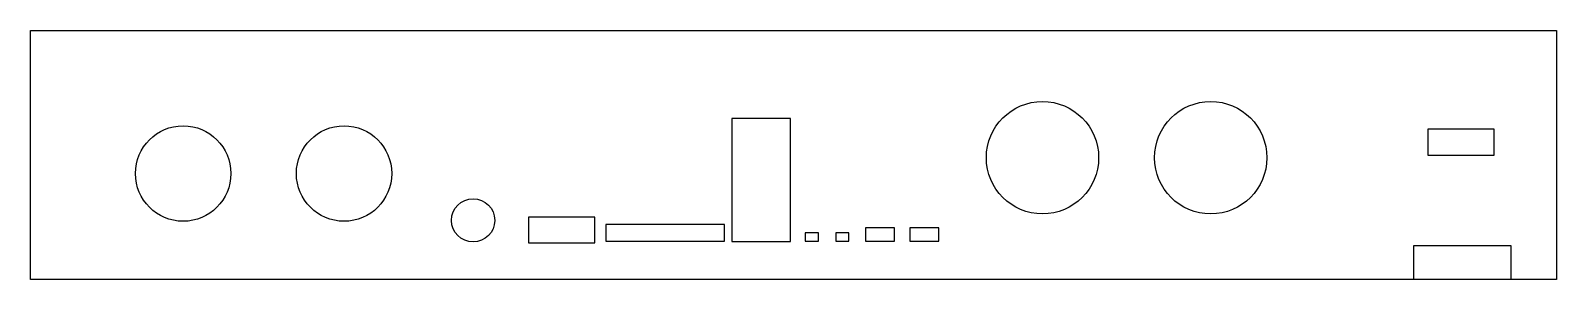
# Model space of a CAD drawing. Header units: millimetres. Extents: x 6 to 190, y -37 to -7.
import ezdxf

# ---------------------------------------------------------------- set-up
doc = ezdxf.new("R2010")
doc.units = ezdxf.units.MM
doc.layers.get('0').update_dxf_attribs({"linetype": 'CONTINUOUS'})

msp = doc.modelspace()

# ---------------------------------------------------------------- linework, layer by layer
for points in [[(189.78, -36.86), (5.78, -36.86), (5.78, -6.86), (189.78, -6.86)], [(97.41, -17.46), (90.36, -17.46), (90.36, -32.27), (97.41, -32.27)], [(174.28, -21.86), (182.28, -21.86), (182.28, -18.75), (174.28, -18.75)], [(73.82, -29.34), (65.81, -29.34), (65.81, -32.45), (73.82, -32.45)], [(89.48, -30.23), (75.16, -30.23), (75.16, -32.24), (89.48, -32.24)], [(100.8, -31.25), (99.21, -31.25), (99.21, -32.24), (100.8, -32.24)], [(104.47, -31.25), (102.88, -31.25), (102.88, -32.24), (104.47, -32.24)], [(109.97, -30.65), (106.48, -30.65), (106.48, -32.24), (109.97, -32.24)], [(115.29, -30.65), (111.8, -30.65), (111.8, -32.24), (115.29, -32.24)], [(172.58, -32.76), (184.28, -32.76), (184.28, -36.86), (172.58, -36.86)]]:
    msp.add_lwpolyline(points, close=True)
for centre, radius in [((127.81, -22.18), 6.77), ((148.09, -22.18), 6.77), ((24.19, -24.09), 5.75), ((43.59, -24.09), 5.75), ((59.15, -29.73), 2.61)]:
    msp.add_circle(centre, radius)

doc.saveas('drawing.dxf')
